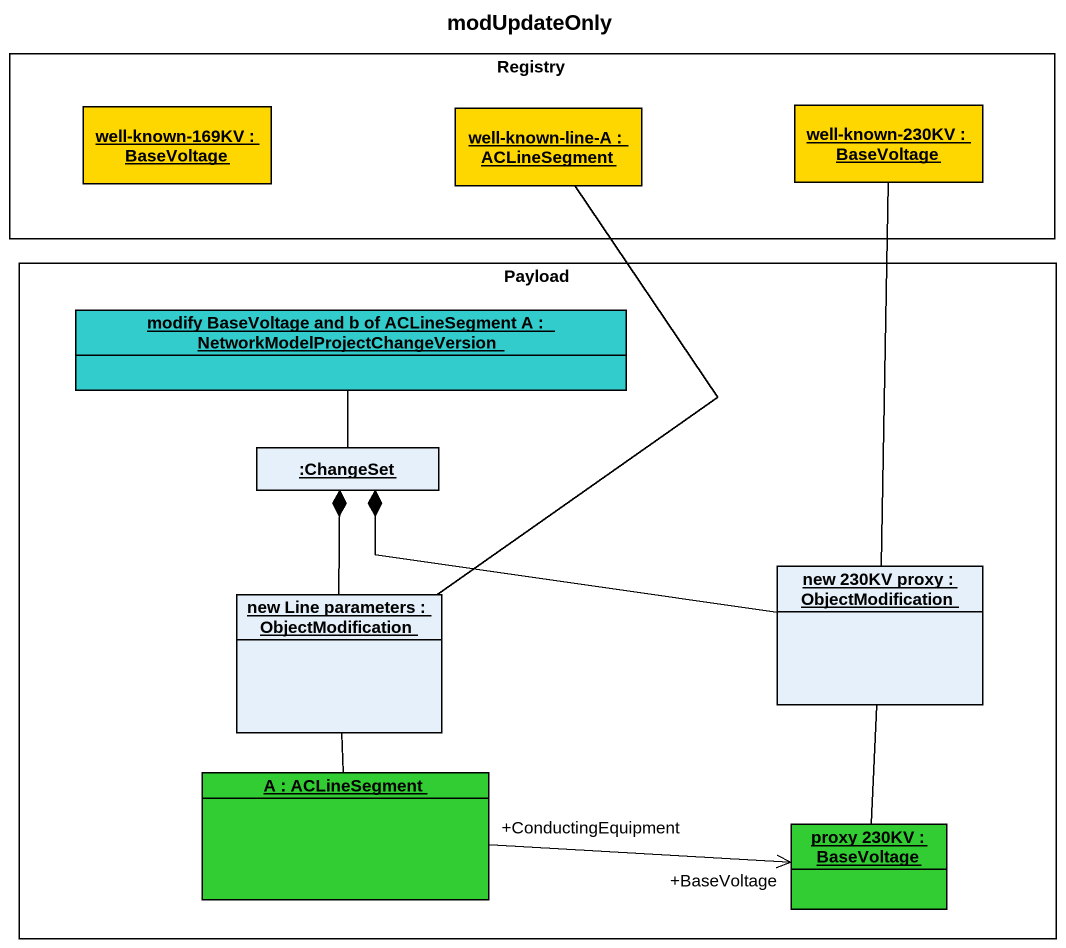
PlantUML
@startuml
title modUpdateOnly
hide circle
hide empty members
rectangle Registry {
  object "well-known-230KV : BaseVoltage" as well_known_230KV #FFD700
  object "well-known-169KV : BaseVoltage" as well_known_169KV #FFD700
  object "well-known-line-A : ACLineSegment" as well_known_line_A #FFD700
}
rectangle Payload {
  object "modify BaseVoltage and b of ACLineSegment A : NetworkModelProjectChangeVersion" as modify_BaseVoltage_and_b_of #33CCCC
  object ":ChangeSet" as ChangeSet
  object "new Line parameters : ObjectModification" as new_Line_parameters
  object "new 230KV proxy : ObjectModification" as new_230KV_proxy
  object "A : ACLineSegment" as A #32CD32
  object "proxy 230KV : BaseVoltage" as proxy_230KV #32CD32
}
modify_BaseVoltage_and_b_of -- ChangeSet
new_Line_parameters -up- well_known_line_A
new_Line_parameters -up-* ChangeSet
new_230KV_proxy -up- well_known_230KV
new_230KV_proxy -left-* ChangeSet
A -up- new_Line_parameters
A "+ConductingEquipment" -right-> "+BaseVoltage" proxy_230KV
proxy_230KV -up- new_230KV_proxy
@enduml
